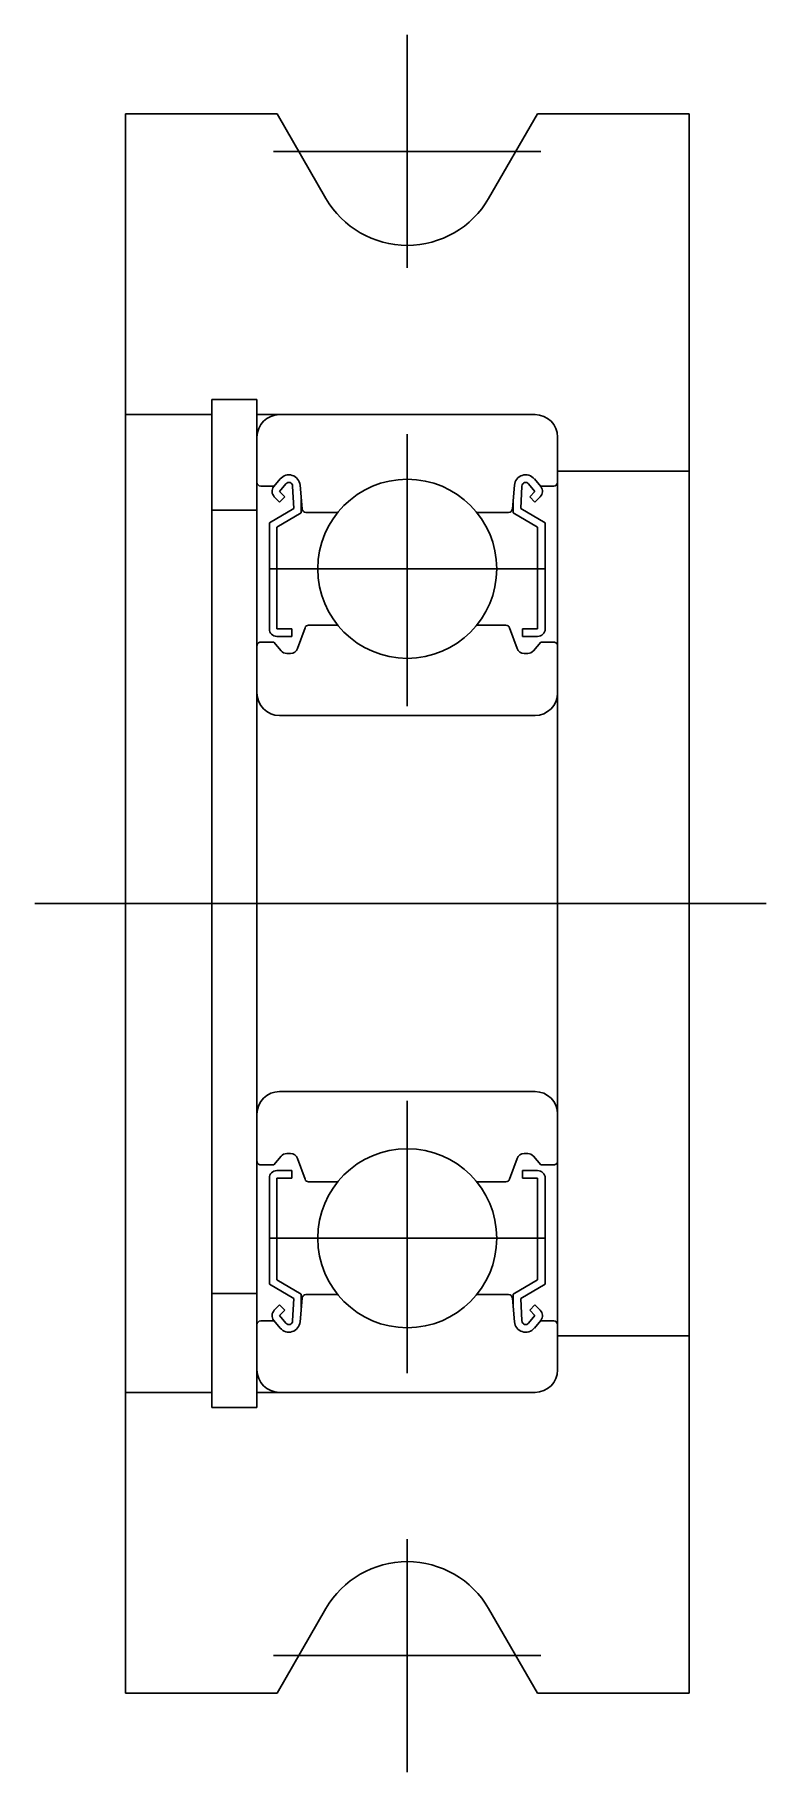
# Model space of a CAD drawing. Extents: x 10 to 150, y 10 to 137.
# Drawn here: x 130.44 to 149.91, y 91.01 to 137.21 of the extents above; entities outside this region: 2.
import ezdxf

# ---------------------------------------------------------------- set-up
doc = ezdxf.new("R2010")
doc.units = 0
doc.linetypes.add('CENTER', pattern=[50.8, 31.75, -6.35, 6.35, -6.35])
doc.layers.get('0').update_dxf_attribs({"linetype": 'CONTINUOUS'})
doc.layers.add('CENTER', color=1, linetype='CENTER')

msp = doc.modelspace()

# ---------------------------------------------------------------- linework, layer by layer
at = {"color": 7, "linetype": 'CONTINUOUS'}
for p, q in [((132.855, 135.114), (132.855, 93.114)), ((132.855, 135.114), (136.891, 135.114)), ((138.19, 132.864), (136.891, 135.114)), ((142.52, 132.864), (143.819, 135.114)), ((143.819, 135.114), (147.855, 135.114)), ((147.855, 135.114), (147.855, 93.114)), ((135.155, 127.514), (135.155, 100.714)), ((135.155, 127.514), (136.355, 127.514)), ((136.355, 127.514), (136.355, 100.714)), ((132.855, 127.114), (135.155, 127.114)), ((136.355, 127.114), (143.755, 127.114)), ((144.355, 126.514), (144.355, 101.714)), ((136.455, 125.214), (136.815, 125.214)), ((136.803, 125.2), (136.974, 125.405)), ((136.957, 125.072), (137.127, 125.274)), ((137.303, 125.215), (137.336, 124.615)), ((137.503, 125.238), (137.558, 124.605)), ((143.207, 125.238), (143.152, 124.605)), ((143.406, 125.215), (143.374, 124.615)), ((143.753, 125.072), (143.583, 125.274)), ((143.907, 125.2), (143.736, 125.405)), ((144.255, 125.214), (143.895, 125.214)), ((144.355, 125.614), (147.855, 125.614)), ((136.957, 124.789), (136.815, 124.931)), ((137.098, 124.931), (136.957, 125.072)), ((136.957, 124.789), (137.098, 124.931)), ((137.536, 124.86), (137.536, 124.499)), ((143.174, 124.86), (143.174, 124.499)), ((143.612, 124.931), (143.753, 125.072)), ((143.753, 124.789), (143.612, 124.931)), ((143.753, 124.789), (143.894, 124.931)), ((135.155, 124.573), (136.355, 124.573)), ((137.336, 124.615), (136.686, 124.239)), ((137.536, 124.499), (136.886, 124.124)), ((137.658, 124.514), (138.506, 124.514)), ((143.052, 124.514), (142.204, 124.514)), ((143.174, 124.499), (143.824, 124.124)), ((143.374, 124.615), (144.024, 124.239)), ((136.686, 124.239), (136.686, 121.414)), ((136.886, 124.124), (136.886, 121.414)), ((143.824, 124.124), (143.824, 121.414)), ((144.024, 124.239), (144.024, 121.414)), ((137.729, 121.514), (138.506, 121.514)), ((142.981, 121.514), (142.204, 121.514)), ((136.455, 121.064), (136.805, 121.064)), ((136.805, 121.064), (136.997, 120.836)), ((137.286, 121.414), (136.886, 121.414)), ((136.886, 121.214), (137.286, 121.214)), ((137.286, 121.214), (137.286, 121.414)), ((137.434, 120.896), (137.635, 121.448)), ((143.276, 120.896), (143.075, 121.448)), ((143.424, 121.214), (143.424, 121.414)), ((143.424, 121.414), (143.824, 121.414)), ((143.824, 121.214), (143.424, 121.214)), ((143.905, 121.064), (143.713, 120.836)), ((144.255, 121.064), (143.905, 121.064)), ((137.15, 120.764), (137.246, 120.764)), ((143.56, 120.764), (143.464, 120.764)), ((136.955, 119.114), (143.755, 119.114)), ((136.955, 109.114), (143.755, 109.114)), ((136.805, 107.164), (136.997, 107.393)), ((137.15, 107.464), (137.246, 107.464)), ((137.434, 107.333), (137.635, 106.78)), ((143.276, 107.333), (143.075, 106.78)), ((143.56, 107.464), (143.464, 107.464)), ((143.905, 107.164), (143.713, 107.393)), ((136.455, 107.164), (136.805, 107.164)), ((136.686, 103.989), (136.686, 106.814)), ((136.886, 107.014), (137.286, 107.014)), ((136.886, 104.104), (136.886, 106.814)), ((137.286, 106.814), (136.886, 106.814)), ((137.286, 107.014), (137.286, 106.814)), ((143.424, 107.014), (143.424, 106.814)), ((143.824, 107.014), (143.424, 107.014)), ((143.424, 106.814), (143.824, 106.814)), ((143.824, 104.104), (143.824, 106.814)), ((144.255, 107.164), (143.905, 107.164)), ((144.024, 103.989), (144.024, 106.814)), ((137.729, 106.714), (138.506, 106.714)), ((142.981, 106.714), (142.204, 106.714)), ((137.336, 103.613), (136.686, 103.989)), ((137.536, 103.729), (136.886, 104.104)), ((143.174, 103.729), (143.824, 104.104)), ((143.374, 103.613), (144.024, 103.989)), ((135.155, 103.741), (136.355, 103.741)), ((137.303, 103.013), (137.336, 103.613)), ((137.503, 102.99), (137.558, 103.623)), ((137.536, 103.368), (137.536, 103.729)), ((137.658, 103.714), (138.506, 103.714)), ((143.052, 103.714), (142.204, 103.714)), ((143.207, 102.99), (143.152, 103.623)), ((143.174, 103.368), (143.174, 103.729)), ((143.406, 103.013), (143.374, 103.613)), ((136.803, 103.028), (136.974, 102.823)), ((136.957, 103.439), (136.815, 103.298)), ((136.957, 103.439), (137.098, 103.297)), ((137.098, 103.297), (136.957, 103.156)), ((136.957, 103.156), (137.127, 102.954)), ((143.753, 103.156), (143.583, 102.954)), ((143.753, 103.439), (143.612, 103.297)), ((143.612, 103.297), (143.753, 103.156)), ((143.907, 103.028), (143.736, 102.823)), ((143.753, 103.439), (143.894, 103.298)), ((136.455, 103.014), (136.815, 103.014)), ((144.255, 103.014), (143.895, 103.014)), ((144.355, 102.614), (147.855, 102.614)), ((132.855, 101.114), (135.155, 101.114)), ((136.355, 101.114), (143.755, 101.114)), ((138.655, 101.114), (138.655, 101.114)), ((140.355, 101.114), (140.355, 101.114)), ((135.155, 100.714), (136.355, 100.714)), ((138.19, 95.364), (136.891, 93.114)), ((142.52, 95.364), (143.819, 93.114)), ((132.855, 93.114), (136.891, 93.114)), ((143.819, 93.114), (147.855, 93.114))]:
    msp.add_line(p, q, dxfattribs=at)
for centre in [(140.355, 123.014), (140.355, 105.214)]:
    msp.add_circle(centre, 2.381, dxfattribs=at)
for centre, radius, start, end in [((140.355, 134.114), 2.5, 210, 330), ((136.955, 126.514), 0.6, 90, 180), ((143.755, 126.514), 0.6, 0, 90), ((136.455, 125.314), 0.1, 180, 270), ((137.204, 125.212), 0.3, 4.9354, 140.137), ((137.204, 125.21), 0.1, 3.1017, 139.9503), ((143.505, 125.212), 0.3, 39.863, 175.0646), ((143.506, 125.21), 0.1, 40.0497, 176.8983), ((144.255, 125.314), 0.1, 270, 0), ((136.957, 125.072), 0.2, 140.137, 225.002), ((143.753, 125.072), 0.2, 314.998, 39.863), ((137.658, 124.614), 0.1, 184.9354, 270), ((143.052, 124.614), 0.1, 270, 355.0646), ((137.729, 121.414), 0.1, 90, 159.9916), ((142.981, 121.414), 0.1, 20.0084, 90), ((136.455, 120.964), 0.1, 90, 180.8103), ((136.886, 121.414), 0.2, 180, 270), ((143.824, 121.414), 0.2, 270, 0), ((144.255, 120.964), 0.1, 359.1897, 90), ((137.15, 120.964), 0.2, 219.9762, 270), ((137.246, 120.964), 0.2, 270, 339.9916), ((143.464, 120.964), 0.2, 200.0084, 270), ((143.56, 120.964), 0.2, 270, 320.0238), ((136.955, 119.714), 0.6, 180, 270), ((143.755, 119.714), 0.6, 270, 0), ((136.955, 108.514), 0.6, 90, 180), ((143.755, 108.514), 0.6, 360, 90), ((136.455, 107.264), 0.1, 179.1897, 270), ((137.15, 107.264), 0.2, 90, 140.0238), ((137.246, 107.264), 0.2, 20.0084, 90), ((143.464, 107.264), 0.2, 90, 159.9916), ((143.56, 107.264), 0.2, 39.9762, 90), ((144.255, 107.264), 0.1, 270, 0.8103), ((136.886, 106.814), 0.2, 90, 180), ((137.729, 106.814), 0.1, 200.0084, 270), ((142.981, 106.814), 0.1, 270, 339.9916), ((143.824, 106.814), 0.2, 0, 90), ((137.658, 103.614), 0.1, 90, 175.0646), ((143.052, 103.614), 0.1, 4.9354, 90), ((136.957, 103.156), 0.2, 134.998, 219.863), ((143.753, 103.156), 0.2, 320.137, 45.002), ((136.455, 102.914), 0.1, 90, 180), ((137.204, 103.016), 0.3, 219.863, 355.0646), ((137.204, 103.018), 0.1, 220.0497, 356.8983), ((143.505, 103.016), 0.3, 184.9354, 320.137), ((143.506, 103.018), 0.1, 183.1017, 319.9503), ((144.255, 102.914), 0.1, 0, 90), ((136.955, 101.714), 0.6, 180, 270), ((143.755, 101.714), 0.6, 270, 0), ((140.355, 94.114), 2.5, 30, 150)]:
    msp.add_arc(centre, radius, start, end, dxfattribs=at)
at = {"layer": 'CENTER', "color": 1, "linetype": 'CENTER'}
for p, q in [((140.355, 137.214), (140.355, 131.014)), ((136.799, 134.114), (143.91, 134.114)), ((140.355, 126.598), (140.355, 119.362)), ((136.699, 123.014), (144.011, 123.014)), ((130.442, 114.114), (149.907, 114.114)), ((140.355, 101.63), (140.355, 108.866)), ((136.699, 105.214), (144.011, 105.214)), ((140.355, 91.014), (140.355, 97.214)), ((136.799, 94.114), (143.91, 94.114))]:
    msp.add_line(p, q, dxfattribs=at)

# ---------------------------------------------------------------- texts
at = {"color": 7, "linetype": 'CONTINUOUS'}
for s, p in [('MBG40-2.5', (10, 25)), ('MBG4025', (10, 10))]:
    msp.add_text(s, height=4, dxfattribs=at).set_placement(p)

doc.saveas('drawing.dxf')
